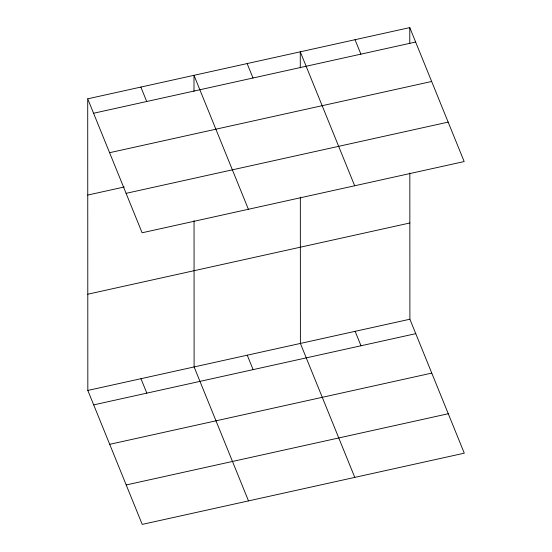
<?xml version="1.0" encoding="UTF-8"?>
<svg xmlns="http://www.w3.org/2000/svg" width="552" height="552" viewBox="0 0 552 552"><rect width="100%" height="100%" fill="white"/><g stroke="black" fill="none" stroke-linecap="round" stroke-linejoin="round"><path stroke-width="0.83" d="M87.713 98.822L409.777 27.6L464.17 161.557L142.105 232.778L87.713 98.822L87.83 390.443L142.223 524.4L464.287 453.178L409.894 319.222L409.832 172.99M93.578 113.257L415.642 42.042M109.593 152.704L431.657 81.482M87.754 195.056L124.283 186.976M126.091 193.338L448.155 122.116M87.789 294.209L409.853 222.987M87.83 390.443L409.894 319.222M93.688 404.885L415.753 333.663M109.703 444.325L431.767 373.104M126.208 484.96L448.272 413.738M355.026 39.709L360.891 54.144M354.674 185.769L300.274 51.812L300.281 67.855M247.137 63.57L253.002 78.004M355.143 331.331L361.001 345.766M248.393 209.277L193.993 75.32L194 91.356M354.784 477.397L300.392 343.441L300.336 197.202M140.857 87.071L146.722 101.506M247.248 355.191L253.113 369.626M248.503 500.899L194.111 366.942L194.049 220.703M140.967 378.693L146.832 393.127M409.777 27.6L409.784 43.642"/></g></svg>
